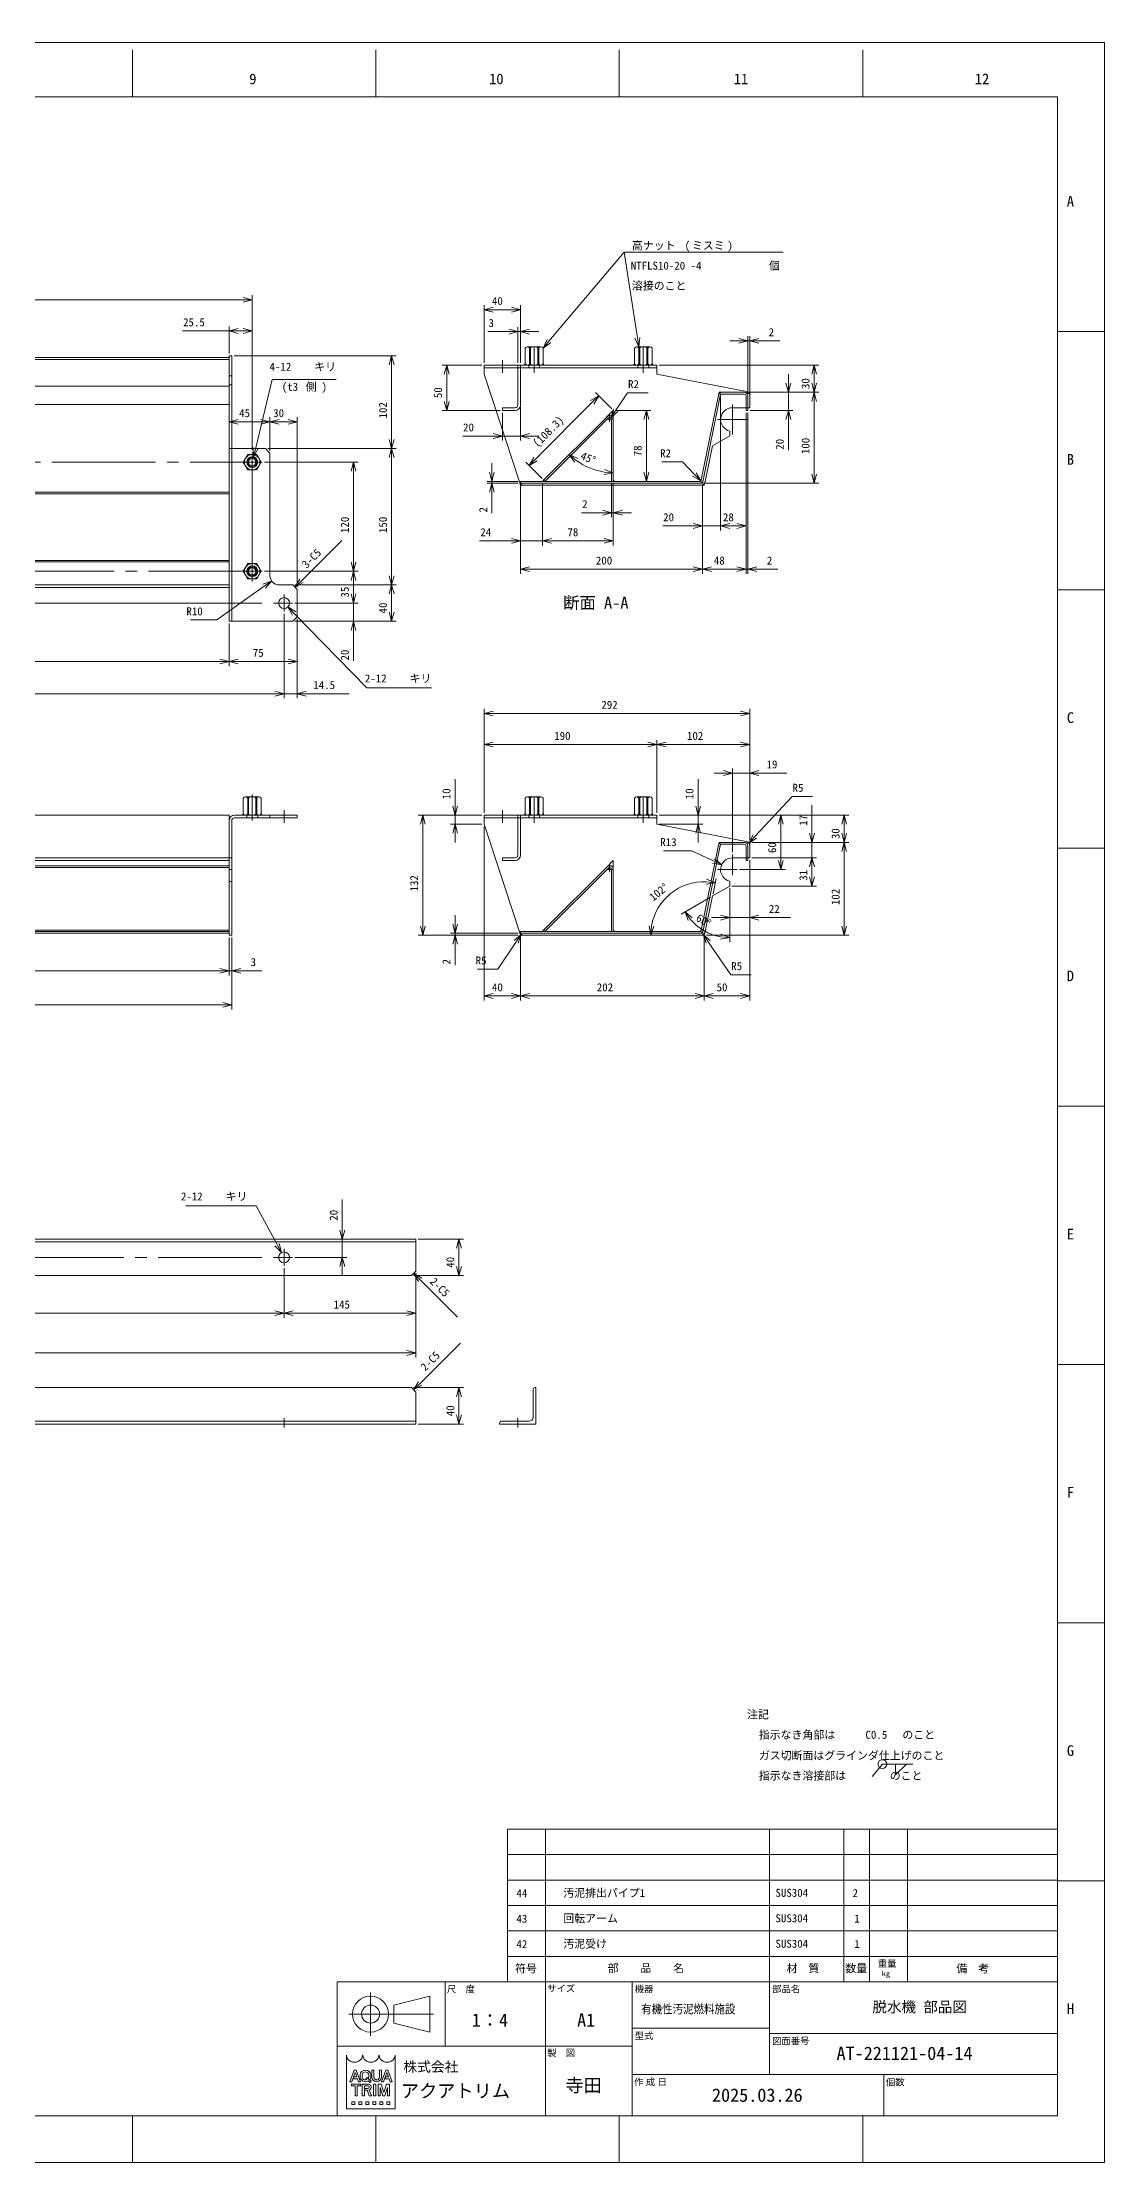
# Model space of a CAD drawing. Units: millimetres at full size. Extents: x -1656 to 1656, y -1666 to 1175.
# Drawn here: x 488 to 1656, y -1156 to 1175 of the extents above; entities that cross this region are included whole.
import ezdxf
from ezdxf.enums import TextEntityAlignment as Align

# ---------------------------------------------------------------- set-up
doc = ezdxf.new("R2010")
doc.units = ezdxf.units.MM
doc.header["$LTSCALE"] = 12.6647
doc.linetypes.add('CHAIN2', pattern=[12, 9, -1, 1, -1])
for name, color, linetype, lineweight in [('0-0_90_FRAME', 2, 'Continuous', 9), ('0-1_91_BLANK', 6, 'Continuous', 9), ('0-2_08_DIM', 3, 'Continuous', 9), ('0-3_0', 134, 'Continuous', 9), ('0-4_10_DRAFT', 1, 'Continuous', 9), ('0-5_04_HIDDEN', 7, 'Continuous', 9), ('0-6_05_CENTER', 2, 'CHAIN2', 9)]:
    doc.layers.add(name, color=color, linetype=linetype, lineweight=lineweight)
doc.layers.add('0-7_07_TEXT', color=3, linetype='Continuous')
doc.styles.add('ＭＳ ゴシック', font='')
doc.styles.add('ＭＳ Ｐゴシック', font='')
doc.styles.get('ＭＳ ゴシック').set_extended_font_data('MS Gothic')
doc.styles.get('ＭＳ Ｐゴシック').set_extended_font_data('MS PGothic')

# ---------------------------------------------------------------- blocks, each defined once
blk = doc.blocks.new('Weld-line')
at = {"layer": '0-2_08_DIM'}
blk.add_line((0, 0), (1, 0), dxfattribs=at)
blk = doc.blocks.new('Weld10-s5')
at = {"layer": '0-2_08_DIM'}
blk.add_circle((0, 0), 2, dxfattribs=at)
blk = doc.blocks.new('Weld10-a1')
at = {"layer": '0-2_08_DIM'}
blk.add_lwpolyline([(5, 0), (0, 5), (0, 0)], close=True, dxfattribs=at)
blk = doc.blocks.new('Jis_w20130906110600')
at = {"layer": '0-2_08_DIM'}
blk.add_line((-4.631, -5.765), (0, 0), dxfattribs=at)
blk.add_blockref('Weld10-s5', (0, 0), dxfattribs=at)
at = {"layer": '0-2_08_DIM', "xscale": 14, "yscale": 14}
blk.add_blockref('Weld-line', (0, 0), dxfattribs=at)
at = {"layer": '0-2_08_DIM', "xscale": -1, "rotation": 180}
blk.add_blockref('Weld10-a1', (6, 0), dxfattribs=at)
blk = doc.blocks.new('NTFLS-20a_1')
at = {"layer": '0-3_0', "color": 2}
for p, q in [((-9.8, 1.31), (-9.8, 18.69)), ((-7.35, 20), (7.35, 20)), ((-7.35, 0), (7.35, 0)), ((-4.9, 1.31), (-4.9, 18.69)), ((4.9, 18.69), (4.9, 1.31)), ((9.8, 18.69), (9.8, 1.31))]:
    blk.add_line(p, q, dxfattribs=at)
for centre, radius, start, end in [((-7.35, 17.06), 2.94, 33.626, 146.374), ((-7.35, 2.94), 2.94, 213.626, 326.374), ((0, 10.2), 9.8, 60, 120), ((0, 9.8), 9.8, 240, 300), ((7.35, 17.06), 2.94, 33.626, 146.374), ((7.35, 2.94), 2.94, 213.626, 326.374)]:
    blk.add_arc(centre, radius, start, end, dxfattribs=at)
at = {"layer": '0-4_10_DRAFT', "linetype": 'CHAIN2'}
blk.add_line((0, 20), (0, 0), dxfattribs=at)
at = {"layer": '0-5_04_HIDDEN', "color": 2}
for p, q in [((-5, 20), (-5, 0)), ((-4, 20), (-4, 0)), ((4, 20), (4, 0)), ((5, 20), (5, 0))]:
    blk.add_line(p, q, dxfattribs=at)
blk = doc.blocks.new('NTFLS-20b_1')
at = {"layer": '0-3_0', "color": 2, "linetype": 'CHAIN2'}
for p, q in [((11.1, 0), (-11.1, 0)), ((0, -11.1), (0, 11.1))]:
    blk.add_line(p, q, dxfattribs=at)
at = {"layer": '0-3_0', "color": 2}
for q in [(-9.8, 0), (4.9, 8.49)]:
    blk.add_line((-4.9, 8.49), q, dxfattribs=at)
for points in [[(-9.8, 0), (-4.9, -8.49), (4.9, -8.49)], [(4.9, -8.49), (9.8, 0), (4.9, 8.49)]]:
    blk.add_lwpolyline(points, dxfattribs=at)
for radius in [8.49, 5, 4]:
    blk.add_circle((0, 0), radius, dxfattribs=at)
blk = doc.blocks.new('_Open30')
at = {"layer": '0-2_08_DIM'}
blk.add_line((0, 0), (-1, 0), dxfattribs=at)
blk.add_lwpolyline([(-1, 0.268), (0, 0), (-1, -0.268)], dxfattribs=at)

msp = doc.modelspace()

# ---------------------------------------------------------------- linework, layer by layer
at = {"layer": '0-0_90_FRAME'}
for p, q in [((587.24, 1115.59), (587.24, 1167.44)), ((854.97, 1115.59), (854.97, 1167.44)), ((1122.71, 1115.59), (1122.71, 1167.44)), ((1390.44, 1115.59), (1390.44, 1167.44)), ((1656.41, 857.45), (1604.56, 857.45)), ((1656.41, 573.46), (1604.56, 573.46)), ((1656.41, 289.47), (1604.56, 289.47)), ((1656.41, -278.51), (1604.56, -278.51)), ((1656.41, -562.5), (1604.56, -562.5)), ((999.67, -789.54), (1604.56, -789.54)), ((999.67, -789.54), (999.67, -957.54)), ((1041.67, -789.54), (1041.67, -957.54)), ((1288.03, -789.54), (1288.03, -957.54)), ((1369.81, -789.54), (1369.81, -957.54)), ((1397.81, -789.54), (1397.81, -957.54)), ((1439.81, -789.54), (1439.81, -957.54)), ((999.67, -817.54), (1604.56, -817.54)), ((999.67, -845.54), (1604.56, -845.54)), ((1656.41, -846.49), (1604.56, -846.49)), ((999.67, -873.54), (1604.56, -873.54)), ((999.67, -901.54), (1604.56, -901.54)), ((999.67, -929.54), (1604.56, -929.54)), ((826.44, -1067.35), (826.44, -1067.29)), ((826.44, -1067.35), (828.74, -1067.35)), ((828.1, -1069.92), (838.6, -1069.92)), ((828.1, -1069.92), (828.1, -1071.71)), ((828.1, -1071.71), (831.94, -1071.71)), ((828.74, -1067.35), (832.33, -1057.27)), ((829.99, -1063.98), (830.68, -1062.03)), ((829.99, -1063.98), (834.72, -1063.98)), ((830.68, -1062.03), (834.02, -1062.03)), ((831.27, -1054.55), (833.39, -1054.55)), ((832.2, -1082.72), (832.2, -1071.96)), ((834.02, -1062.03), (832.33, -1057.27)), ((838.22, -1067.29), (833.39, -1054.55)), ((834.5, -1082.72), (834.5, -1071.96)), ((834.76, -1071.71), (838.6, -1071.71)), ((837.67, -1060.18), (837.67, -1061.72)), ((838.22, -1067.35), (838.22, -1067.29)), ((838.6, -1069.92), (838.6, -1071.71)), ((839.81, -1060.33), (839.81, -1061.56)), ((840.06, -1069.92), (840.06, -1082.72)), ((840.06, -1069.92), (845.95, -1069.92)), ((842.37, -1071.71), (846.26, -1071.71)), ((844.06, -1063.96), (845.2, -1062.75)), ((844.06, -1063.96), (845.11, -1064.98)), ((845.2, -1062.75), (849.94, -1066.66)), ((846.56, -1063.82), (848.21, -1065.18)), ((846.68, -1066.5), (848.46, -1068.24)), ((847.32, -1060.33), (847.32, -1061.56)), ((848.46, -1068.24), (849.94, -1066.66)), ((849.46, -1060.18), (849.46, -1061.72)), ((850.64, -1062.18), (850.64, -1054.55)), ((852.95, -1054.55), (850.64, -1054.55)), ((852.29, -1069.92), (855.1, -1069.92)), ((852.29, -1069.92), (852.29, -1071.71)), ((852.54, -1080.67), (852.54, -1071.96)), ((852.95, -1061.72), (852.95, -1054.55)), ((854.85, -1080.67), (854.85, -1071.96)), ((855.1, -1069.92), (855.1, -1071.71)), ((856.4, -1067.35), (855.64, -1067.35)), ((857.41, -1069.92), (860.76, -1069.92)), ((863.82, -1079.22), (860.76, -1069.92)), ((861.27, -1067.35), (861.27, -1067.29)), ((861.27, -1067.35), (863.57, -1067.35)), ((861.4, -1062.18), (861.4, -1054.55)), ((863.57, -1067.35), (867.16, -1057.27)), ((863.82, -1079.22), (866.87, -1069.92)), ((864.82, -1063.98), (865.52, -1062.03)), ((864.82, -1063.98), (869.55, -1063.98)), ((865.52, -1062.03), (868.86, -1062.03)), ((866.1, -1054.55), (868.22, -1054.55)), ((870.22, -1069.92), (866.87, -1069.92)), ((868.86, -1062.03), (867.16, -1057.27)), ((873.05, -1067.29), (868.22, -1054.55)), ((873.05, -1067.35), (873.05, -1067.29)), ((828.74, -1089.43), (828.74, -1092.5)), ((832.2, -1082.72), (834.5, -1082.72)), ((836.42, -1089.43), (836.42, -1092.5)), ((842.44, -1076.65), (842.44, -1074.86)), ((842.44, -1074.86), (846.26, -1074.86)), ((842.44, -1076.65), (844.96, -1076.65)), ((844.11, -1089.43), (844.11, -1092.5)), ((845.91, -1077.3), (847.86, -1082.72)), ((847.86, -1082.72), (850.34, -1082.72)), ((848.14, -1077.22), (850.34, -1082.62)), ((850.34, -1082.62), (850.34, -1082.72)), ((851.79, -1089.43), (851.79, -1092.5)), ((852.29, -1082.72), (852.29, -1080.93)), ((859.48, -1089.43), (859.48, -1092.5)), ((862.66, -1082.72), (859.71, -1073.76)), ((862.66, -1082.72), (864.97, -1082.72)), ((864.97, -1082.72), (867.92, -1073.76)), ((870.24, -1089.43), (870.24, -1092.5)), ((587.24, -1156.24), (587.24, -1104.63)), ((854.97, -1156.24), (854.97, -1104.63)), ((1122.71, -1156.24), (1122.71, -1104.63)), ((1390.44, -1156.24), (1390.44, -1104.63))]:
    msp.add_line(p, q, dxfattribs=at)
at = {"layer": '0-0_90_FRAME', "color": 6}
msp.add_line((1656.41, 5.48), (1604.56, 5.48), dxfattribs=at)
at = {"layer": '0-0_90_FRAME', "color": 134}
for p, q in [((849.19, -1016.66), (849.19, -969.14)), ((931.36, -1028.26), (931.36, -957.54)), ((999.67, -957.54), (1604.56, -957.54)), ((1041.67, -1104.63), (1041.67, -957.54)), ((1136.99, -1104.63), (1136.99, -957.54)), ((1288.03, -957.54), (1288.03, -1059.37)), ((825.43, -992.9), (918.49, -992.9)), ((1136.99, -1008.46), (1288.03, -1008.46)), ((1288.03, -1014.11), (1604.56, -1014.11)), ((1136.99, -1028.26), (812.56, -1028.26)), ((1136.99, -1059.37), (1604.56, -1059.37)), ((1413.53, -1059.37), (1413.53, -1104.63))]:
    msp.add_line(p, q, dxfattribs=at)
at = {"layer": '0-0_90_FRAME', "color": 6}
msp.add_lwpolyline([(-1501.02, -1104.63), (1604.56, -1104.63), (1604.56, 1115.59), (-1501.02, 1115.59)], close=True, dxfattribs=at)
at = {"layer": '0-0_90_FRAME', "color": 134}
for points in [[(812.56, -1104.63), (1604.56, -1104.63), (1604.56, -957.54), (812.56, -957.54)], [(874.93, -983), (914.53, -973.1), (914.53, -1012.7), (874.93, -1002.8)]]:
    msp.add_lwpolyline(points, close=True, dxfattribs=at)
at = {"layer": '0-0_90_FRAME'}
for points in [[(876.38, -1037.94), (876.38, -1097.12), (822.59, -1097.12), (822.59, -1037.94)], [(826.44, -1067.35), (826.44, -1067.29), (831.27, -1054.55)], [(838.22, -1067.35), (835.92, -1067.35), (834.72, -1063.98)], [(840.06, -1082.72), (842.37, -1082.72), (842.37, -1071.71)], [(857.41, -1069.92), (857.41, -1082.72), (859.72, -1082.72), (859.71, -1073.76)], [(859.09, -1061.72), (859.09, -1054.55), (861.4, -1054.55)], [(861.27, -1067.35), (861.27, -1067.29), (866.1, -1054.55)], [(867.92, -1073.76), (867.92, -1082.72), (870.22, -1082.72), (870.22, -1069.92)], [(873.05, -1067.35), (870.75, -1067.35), (869.55, -1063.98)], [(828.74, -1089.43), (831.81, -1089.43), (831.81, -1092.5), (828.74, -1092.5)], [(836.42, -1089.43), (839.5, -1089.43), (839.5, -1092.5), (836.42, -1092.5)], [(844.11, -1089.43), (847.18, -1089.43), (847.18, -1092.5), (844.11, -1092.5)], [(851.79, -1089.43), (854.87, -1089.43), (854.87, -1092.5), (851.79, -1092.5)], [(852.29, -1082.72), (855.1, -1082.72), (855.1, -1080.93)], [(859.48, -1089.43), (862.55, -1089.43), (862.55, -1092.5), (859.48, -1092.5)], [(870.24, -1089.43), (867.16, -1089.43), (867.16, -1092.5), (870.24, -1092.5)]]:
    msp.add_lwpolyline(points, dxfattribs=at)
at = {"layer": '0-0_90_FRAME', "color": 134}
for radius in [19.8, 9.9]:
    msp.add_circle((849.19, -992.9), radius, dxfattribs=at)
at = {"layer": '0-0_90_FRAME'}
for centre, radius, start, end in [((822.59, -1038.2), 0.256, 0, 90), ((840.52, -1038.2), 0.256, 0, 180), ((840.52, -1038.2), 0.256, 0, 90), ((858.45, -1038.2), 0.256, 0, 180), ((876.38, -1038.2), 0.256, 90, 180), ((831.94, -1071.96), 0.256, 0, 90), ((834.76, -1071.96), 0.256, 90, 180), ((846.2, -1073.28), 1.58, 271.99706, 88.00294), ((856.06, -1061.95), 5.42, 182.45003, 265.55526), ((852.29, -1071.96), 0.256, 0, 90), ((857.52, -1061.78), 4.57, 179.25279, 218.96457), ((856.02, -1060.92), 4.26, 241.15773, 298.84227), ((855.1, -1071.96), 0.256, 90, 180), ((855.98, -1061.95), 5.42, 274.44474, 357.54997), ((854.52, -1061.78), 4.57, 321.03543, 0.74721), ((844.96, -1077.68), 1.02, 21.9283, 90), ((846.59, -1077.85), 1.68, 22.27295, 58.55311), ((852.29, -1080.67), 0.256, 270, 0), ((855.1, -1080.67), 0.256, 180, 270)]:
    msp.add_arc(centre, radius, start, end, dxfattribs=at)
for centre, major_axis, ratio, start_param, end_param in [((831.56, -1038.2), (-8.71, 0), 0.882353, 6.2831853, 9.424778), ((849.49, -1038.2), (-8.71, 0), 0.882353, 6.2831853, 9.424778), ((867.42, -1038.2), (-8.71, 0), 0.882353, 6.2831853, 9.424778), ((843.56, -1060.18), (-5.89, 0), 0.956522, 3.1415927, 6.2831853), ((843.56, -1061.72), (-5.89, 0), 0.956522, 6.2831853, 8.4104559), ((843.56, -1060.33), (3.76, 0), 0.994718, 6.2831853, 9.424778), ((843.56, -1061.57), (3.76, 0), 0.995036, 3.1415927, 5.1354926), ((845.95, -1073.28), (-4.13, 0), 0.81482, 1.9440695, 4.712389), ((843.56, -1061.57), (3.76, 0), 0.995036, 5.6366671, 6.2831853), ((843.56, -1061.72), (-5.89, 0), 0.956522, 2.4802046, 3.1415927)]:
    msp.add_ellipse(centre, major_axis=major_axis, ratio=ratio, start_param=start_param, end_param=end_param, dxfattribs=at)
at = {"layer": '0-1_91_BLANK'}
msp.add_lwpolyline([(-1656.41, -1156.24), (1656.41, -1156.24), (1656.41, 1175.44), (-1656.41, 1175.44)], close=True, dxfattribs=at)
at = {"layer": '0-2_08_DIM', "color": 2}
for p, q in [((1142.63, 850.53), (1128.18, 944.93)), ((1129.62, 944.93), (1303.01, 944.93))]:
    msp.add_line(p, q, dxfattribs=at)
at = {"layer": '0-2_08_DIM'}
for p, q in [((709.08, 892.32), (-1010.93, 892.32)), ((719.08, 727.45), (719.08, 897.32)), ((974.15, 823.14), (974.15, 886.45)), ((1014.15, 823.14), (1014.15, 886.45)), ((693.58, 833.35), (693.58, 863.1)), ((719.08, 727.45), (719.08, 863.1)), ((1004.15, 881.45), (984.15, 881.45)), ((693.58, 858.1), (642.49, 858.1)), ((709.08, 858.1), (703.58, 858.1)), ((1001.15, 857.36), (978.15, 857.36)), ((1011.15, 823.14), (1011.15, 862.36)), ((1014.15, 857.36), (1011.15, 857.36)), ((1014.15, 823.14), (1014.15, 862.36)), ((1024.15, 857.36), (1034.15, 857.36)), ((1254.15, 847.21), (1244.15, 847.21)), ((1264.15, 789.14), (1264.15, 852.21)), ((1264.15, 847.21), (1266.15, 847.21)), ((1266.15, 789.34), (1266.15, 852.21)), ((1276.15, 847.21), (1299.15, 847.21)), ((699.08, 830.85), (877.38, 830.85)), ((872.38, 820.85), (872.38, 738.85)), ((971.65, 820.64), (927.96, 820.64)), ((1166.65, 820.64), (1342.03, 820.64)), ((932.96, 810.64), (932.96, 780.64)), ((1308.67, 800.64), (1308.67, 810.64)), ((1337.03, 800.64), (1337.03, 810.64)), ((991.65, 770.64), (927.96, 770.64)), ((1014.15, 774.14), (1014.15, 737.49)), ((1030.55, 717.2), (1093, 779.65)), ((1114.38, 772.41), (1096.53, 790.25)), ((1118.65, 770.64), (1157.51, 770.64)), ((1234.15, 786.14), (1234.15, 638.68)), ((1234.15, 786.14), (1234.15, 638.68)), ((1262.65, 790.64), (1313.67, 790.64)), ((1262.65, 790.64), (1342.03, 790.64)), ((1262.65, 790.64), (1342.03, 790.64)), ((1266.65, 770.64), (1313.67, 770.64)), ((1308.67, 790.64), (1308.67, 770.64)), ((1337.03, 780.64), (1337.03, 700.64)), ((693.58, 731.35), (693.58, 763.16)), ((703.58, 758.16), (728.58, 758.16)), ((738.58, 726.35), (738.58, 763.16)), ((738.58, 726.35), (738.58, 763.16)), ((748.58, 758.16), (758.58, 758.16)), ((768.58, 576.35), (768.58, 763.16)), ((994.15, 768.14), (994.15, 737.49)), ((1115.15, 760.99), (1109.15, 760.99)), ((1112.15, 757.99), (1112.15, 765.88)), ((1152.51, 760.64), (1152.51, 702.64)), ((1262.15, 768.14), (1262.15, 591.08)), ((1262.15, 768.14), (1262.15, 638.68)), ((1262.15, 768.14), (1262.15, 591.08)), ((1264.15, 768.14), (1264.15, 591.08)), ((1308.67, 760.64), (1308.67, 727.14)), ((736.08, 728.85), (877.38, 728.85)), ((736.08, 728.85), (877.38, 728.85)), ((984.15, 742.49), (950.65, 742.49)), ((1014.15, 742.49), (994.15, 742.49)), ((1024.15, 742.49), (1034.15, 742.49)), ((732.68, 713.85), (835.46, 713.85)), ((830.46, 603.85), (830.46, 703.85)), ((872.38, 588.85), (872.38, 718.85)), ((982.6, 702.64), (982.6, 712.64)), ((1037.79, 695.82), (1019.95, 713.67)), ((1011.65, 692.64), (977.6, 692.64)), ((1011.65, 690.64), (977.6, 690.64)), ((982.6, 692.64), (982.6, 690.64)), ((982.6, 680.64), (982.6, 657.64)), ((1014.15, 688.14), (1014.15, 622.23)), ((1014.15, 688.14), (1014.15, 591.08)), ((1039.56, 694.06), (1038.15, 692.64)), ((1038.15, 690.14), (1038.15, 622.23)), ((1038.15, 690.14), (1038.15, 622.23)), ((1114.15, 690.14), (1114.15, 653.19)), ((1116.15, 690.14), (1116.15, 653.19)), ((1116.15, 690.14), (1116.15, 622.23)), ((1155.01, 692.64), (1147.51, 692.64)), ((1214.15, 688.14), (1214.15, 591.08)), ((1214.15, 688.14), (1214.15, 591.08)), ((1214.15, 688.14), (1214.15, 638.68)), ((1216.65, 690.64), (1342.03, 690.64)), ((1104.15, 658.19), (1081.15, 658.19)), ((1116.15, 658.19), (1114.15, 658.19)), ((1126.15, 658.19), (1136.15, 658.19)), ((1204.15, 643.68), (1170.65, 643.68)), ((1234.15, 643.68), (1214.15, 643.68)), ((1244.15, 643.68), (1252.15, 643.68)), ((1244.15, 643.68), (1254.15, 643.68)), ((773.15, 583.42), (817.44, 627.71)), ((1004.15, 627.23), (969.15, 627.23)), ((1038.15, 627.23), (1014.15, 627.23)), ((1048.15, 627.23), (1058.15, 627.23)), ((1106.15, 627.23), (1048.15, 627.23)), ((732.68, 593.85), (835.46, 593.85)), ((732.68, 593.85), (835.46, 593.85)), ((830.46, 583.85), (830.46, 568.85)), ((1024.15, 596.08), (1204.15, 596.08)), ((1224.15, 596.08), (1252.15, 596.08)), ((1252.15, 596.08), (1242.15, 596.08)), ((1262.15, 596.08), (1264.15, 596.08)), ((1274.15, 596.08), (1297.15, 596.08)), ((766.08, 578.85), (877.38, 578.85)), ((766.08, 578.85), (877.38, 578.85)), ((830.46, 568.85), (830.46, 578.85)), ((872.38, 548.85), (872.38, 568.85)), ((693.58, 536.35), (693.58, 489.58)), ((693.58, 536.35), (693.58, 489.58)), ((754.08, 547.01), (754.08, 454.16)), ((754.08, 547.01), (754.08, 454.16)), ((765.92, 558.85), (835.46, 558.85)), ((765.92, 558.85), (835.46, 558.85)), ((766.08, 538.85), (877.38, 538.85)), ((766.08, 538.85), (835.46, 538.85)), ((768.58, 541.35), (768.58, 489.58)), ((768.58, 541.35), (768.58, 454.16)), ((830.46, 558.85), (830.46, 538.85)), ((830.46, 528.85), (830.46, 495.35)), ((683.58, 494.58), (-985.43, 494.58)), ((703.58, 494.58), (758.58, 494.58)), ((-1045.93, 459.16), (744.08, 459.16)), ((744.08, 459.16), (734.08, 459.16)), ((754.08, 459.16), (768.58, 459.16)), ((778.58, 459.16), (825.58, 459.16)), ((974.15, 328.17), (974.15, 442.4)), ((984.15, 437.4), (1256.15, 437.4)), ((1266.15, 298.17), (1266.15, 442.4)), ((974.15, 328.17), (974.15, 408.25)), ((1154.15, 403.25), (984.15, 403.25)), ((1164.15, 328.17), (1164.15, 408.25)), ((1164.15, 328.17), (1164.15, 408.25)), ((1174.15, 403.25), (1256.15, 403.25)), ((1266.15, 298.17), (1266.15, 408.25)), ((1247.15, 284.73), (1247.15, 376.93)), ((1266.15, 298.17), (1266.15, 376.93)), ((942.25, 335.67), (942.25, 365.17)), ((1209.47, 335.67), (1209.47, 365.17)), ((1237.15, 371.93), (1227.15, 371.93)), ((1247.15, 371.93), (1266.15, 371.93)), ((1276.15, 371.93), (1307.15, 371.93)), ((1334.64, 305.67), (1334.64, 336.67)), ((971.65, 325.67), (901.68, 325.67)), ((906.68, 203.66), (906.68, 315.67)), ((971.65, 325.67), (937.25, 325.67)), ((971.65, 315.67), (937.25, 315.67)), ((942.25, 315.67), (942.25, 325.67)), ((942.25, 305.67), (942.25, 295.67)), ((974.15, 313.17), (974.15, 121.76)), ((1166.65, 325.67), (1305.39, 325.67)), ((1166.65, 325.67), (1375.08, 325.67)), ((1166.65, 325.67), (1214.47, 325.67)), ((1166.65, 315.67), (1214.47, 315.67)), ((1209.47, 315.67), (1209.47, 325.67)), ((1209.47, 305.67), (1209.47, 295.67)), ((1300.39, 275.67), (1300.39, 315.67)), ((1370.08, 315.67), (1370.08, 305.67)), ((1268.65, 295.67), (1375.08, 295.67)), ((1268.65, 295.67), (1339.64, 295.67)), ((1268.65, 295.67), (1375.08, 295.67)), ((1334.64, 278.67), (1334.64, 295.67)), ((1370.08, 285.67), (1370.08, 203.66)), ((1254.87, 265.67), (1305.39, 265.67)), ((1266.15, 276.17), (1266.15, 121.76)), ((1266.15, 276.17), (1266.15, 207.91)), ((1268.65, 278.67), (1339.64, 278.67)), ((1268.65, 278.67), (1339.64, 278.67)), ((1334.64, 268.67), (1334.64, 257.67)), ((1334.64, 268.67), (1334.64, 258.67)), ((1223.15, 235.54), (1190.74, 216.83)), ((1225.83, 239.24), (1229.41, 256.07)), ((1244.15, 245.17), (1244.15, 186)), ((1244.15, 245.17), (1244.15, 207.91)), ((1246.65, 247.67), (1339.64, 247.67)), ((942.25, 205.66), (942.25, 215.66)), ((1234.15, 212.91), (1224.15, 212.91)), ((1244.15, 212.91), (1266.15, 212.91)), ((1276.15, 212.91), (1311.15, 212.91)), ((693.58, 191.16), (693.58, 149.45)), ((693.58, 191.16), (693.58, 149.45)), ((696.58, 191.16), (696.58, 149.45)), ((696.58, 191.16), (696.58, 112.05)), ((1011.65, 193.66), (901.68, 193.66)), ((1011.65, 195.66), (937.25, 195.66)), ((1011.65, 193.66), (937.25, 193.66)), ((942.25, 195.66), (942.25, 193.66)), ((1014.15, 191.16), (1014.15, 121.76)), ((1014.15, 191.16), (1014.15, 121.76)), ((1039.56, 199.08), (1038.15, 197.66)), ((1216.15, 191.16), (1216.15, 121.76)), ((1216.15, 191.16), (1216.15, 121.76)), ((1218.65, 193.66), (1375.08, 193.66)), ((942.25, 183.66), (942.25, 160.66)), ((-985.43, 154.45), (683.58, 154.45)), ((683.58, 154.45), (673.58, 154.45)), ((693.58, 154.45), (696.58, 154.45)), ((706.58, 154.45), (729.58, 154.45)), ((-988.43, 117.05), (686.58, 117.05)), ((984.15, 126.76), (1004.15, 126.76)), ((1206.15, 126.76), (1024.15, 126.76)), ((1226.15, 126.76), (1256.15, 126.76)), ((818.09, -130.73), (818.09, -97.23)), ((765.92, -140.73), (823.09, -140.73)), ((765.92, -160.73), (823.09, -160.73)), ((818.09, -160.73), (818.09, -140.73)), ((901.58, -140.73), (951.41, -140.73)), ((946.41, -170.73), (946.41, -150.73)), ((754.08, -172.58), (754.08, -227.14)), ((754.08, -172.58), (754.08, -227.14)), ((818.09, -170.73), (818.09, -180.73)), ((896.58, -180.73), (951.41, -180.73)), ((899.08, -178.23), (899.08, -270.79)), ((899.08, -178.23), (899.08, -227.14)), ((903.65, -185.31), (945, -226.66)), ((-1045.93, -222.14), (744.08, -222.14)), ((764.08, -222.14), (889.08, -222.14)), ((903.65, -299.44), (948, -255.1)), ((-1190.93, -265.79), (889.08, -265.79)), ((896.58, -304.01), (951.41, -304.01)), ((946.41, -334.01), (946.41, -314.01)), ((901.58, -344.01), (951.41, -344.01))]:
    msp.add_line(p, q, dxfattribs=at)
at = {"layer": '0-2_08_DIM', "color": 2}
msp.add_lwpolyline([(1045.4, 846.97), (1128.18, 944.93), (1129.62, 944.93)], dxfattribs=at)
at = {"layer": '0-2_08_DIM'}
for points in [[(811.29, 804.59), (741.19, 804.59), (722.87, 729.4)], [(1116.15, 760.1), (1116.15, 770.64), (1108.69, 763.19)], [(1154.39, 790.15), (1131.89, 790.15), (1118.87, 770.92)], [(1235.78, 790.64), (1232.51, 790.64), (1231.86, 787.44)], [(1235.78, 788.64), (1234.15, 788.64), (1233.82, 787.04)], [(1262.49, 791.66), (1266.15, 790.64), (1266.15, 786.84)], [(1169.6, 714.09), (1192.1, 714.09), (1205.32, 700.4)], [(1013.02, 692.08), (1014.15, 688.64), (1017.77, 688.64)], [(1210.88, 692.64), (1212.51, 692.64), (1212.84, 694.24)], [(1210.88, 690.64), (1214.15, 690.64), (1214.8, 693.84)], [(1216.99, 692.6), (1216.15, 688.64), (1212.1, 688.64)], [(651.17, 540.25), (680.17, 540.25), (732.27, 577.27)], [(916.08, 465.74), (844.98, 465.74), (765.26, 547.4)], [(1335.28, 346.13), (1312.78, 346.13), (1271.82, 302.05)], [(1171.52, 286.37), (1202.02, 286.37), (1226.24, 275.25)], [(1235.78, 295.67), (1232.51, 295.67), (1231.86, 292.46)], [(1235.78, 293.67), (1234.15, 293.67), (1233.82, 292.07)], [(1262.11, 296.46), (1266.15, 295.67), (1266.15, 291.55)], [(1116.15, 265.12), (1116.15, 275.67), (1108.69, 268.21)], [(1013.02, 197.11), (1014.15, 193.66), (1017.77, 193.66)], [(1210.88, 197.66), (1212.51, 197.66), (1212.84, 199.26)], [(1210.88, 195.66), (1214.15, 195.66), (1214.8, 198.87)], [(1216.99, 197.63), (1216.15, 193.66), (1212.1, 193.66)], [(966.78, 156.24), (989.28, 156.24), (1009.41, 186.21)], [(1267.77, 150.04), (1245.27, 150.04), (1220.55, 186.27)], [(646.22, -103.9), (723.32, -103.9), (746.46, -146.66)]]:
    msp.add_lwpolyline(points, dxfattribs=at)
for centre, radius, start, end in [((1116.15, 770.64), 68.39, 233.38508, 261.61492), ((1216.15, 193.66), 58.8, 87.75574, 170.24426), ((1244.15, 247.67), 56.67, 220.124, 259.876)]:
    msp.add_arc(centre, radius, start, end, dxfattribs=at)
at = {"layer": '0-3_0'}
for p, q in [((-995.43, 828.85), (693.58, 828.85)), ((693.58, 830.85), (693.58, 578.85)), ((693.58, 830.85), (696.58, 830.85)), ((696.58, 728.85), (696.58, 830.85)), ((1231.86, 787.44), (1212.84, 694.24)), ((1214.8, 693.84), (1233.82, 787.04)), ((1260.15, 790.64), (1235.78, 790.64)), ((1235.78, 788.64), (1260.15, 788.64)), ((1266.15, 773.64), (1247.15, 773.64)), ((1264.15, 770.64), (1262.15, 770.64)), ((1266.15, 786.84), (1266.15, 778.64)), ((1039.56, 694.06), (1109.32, 763.81)), ((1244.15, 747.99), (1244.15, 742.64)), ((738.58, 588.85), (738.58, 723.85)), ((-995.43, 680.85), (693.58, 680.85)), ((1014.15, 690.64), (1210.88, 690.64)), ((1212.1, 688.64), (1017.77, 688.64)), ((-995.43, 604.26), (693.58, 604.26)), ((-995.43, 578.85), (693.58, 578.85)), ((-995.43, 575.85), (693.58, 575.85)), ((-995.43, 558.85), (693.58, 558.85)), ((693.58, 319.67), (693.58, 193.66)), ((699.58, 322.67), (768.58, 322.67)), ((1164.15, 322.67), (974.15, 322.67)), ((1266.15, 291.55), (1266.15, 283.67)), ((1266.15, 283.67), (1266.15, 278.67)), ((-995.43, 278.67), (693.58, 278.67)), ((-995.43, 270), (693.58, 270)), ((1266.15, 278.67), (1247.15, 278.67)), ((1262.15, 275.67), (1264.15, 275.67)), ((-995.43, 199.07), (693.58, 199.07)), ((-995.43, 197.66), (693.58, 197.66)), ((-995.43, 195.66), (693.58, 195.66)), ((1212.1, 193.66), (1017.77, 193.66)), ((-1200.93, -143.73), (899.08, -143.73)), ((1027.99, -306.01), (1027.99, -336.51)), ((1029.99, -304.01), (1030.99, -304.01)), ((1030.99, -344.01), (1030.99, -304.01)), ((-1200.93, -341.01), (899.08, -341.01)), ((990.99, -343.01), (990.99, -344.01)), ((1030.99, -344.01), (990.99, -344.01)), ((1023.49, -341.01), (992.99, -341.01))]:
    msp.add_line(p, q, dxfattribs=at)
at = {"layer": '0-3_0', "color": 3}
for p, q in [((1019.35, 821.96), (1018.28, 820.64)), ((1038.95, 821.96), (1040.01, 820.64)), ((1139.35, 821.96), (1138.28, 820.64)), ((1158.95, 821.96), (1160.01, 820.64)), ((-995.43, 797.22), (693.58, 797.22)), ((-995.43, 777.22), (693.58, 777.22)), ((709.28, 326.98), (708.21, 325.67)), ((728.88, 326.98), (729.95, 325.67)), ((1019.35, 326.98), (1018.28, 325.67)), ((1038.95, 326.98), (1040.01, 325.67)), ((1139.35, 326.98), (1138.28, 325.67)), ((1158.95, 326.98), (1160.01, 325.67))]:
    msp.add_line(p, q, dxfattribs=at)
at = {"layer": '0-3_0'}
for points in [[(974.15, 820.64), (1164.15, 820.64), (1164.15, 817.64)], [(1013.02, 692.08), (974.15, 810.64), (974.15, 820.64), (1164.15, 820.64), (1164.15, 810.64), (1262.49, 791.66)], [(1014.15, 776.64), (1014.15, 820.64), (1011.15, 820.64), (1011.15, 776.64)], [(1008.15, 773.64), (994.15, 773.64), (994.15, 770.64), (1008.15, 770.64)], [(1262.15, 786.64), (1262.15, 770.64), (1264.15, 770.64), (1264.15, 786.64)], [(1266.15, 778.64), (1266.15, 773.64), (1264.15, 773.64)], [(1110.73, 762.4), (1040.97, 692.64), (1039.56, 694.06)], [(1116.15, 760.99), (1116.15, 692.64), (1114.15, 692.64), (1114.15, 760.99)], [(738.58, 723.85), (733.58, 728.85), (693.58, 728.85)], [(1244.15, 742.64), (1225.31, 731.77), (1216.99, 692.6)], [(1210.88, 692.64), (1014.15, 692.64), (1014.15, 690.64)], [(693.58, 578.85), (693.58, 538.85), (763.58, 538.85), (768.58, 543.85), (768.58, 573.85), (763.58, 578.85), (748.58, 578.85)], [(693.58, 193.66), (696.58, 193.66), (696.58, 319.67)], [(768.58, 322.67), (768.58, 325.67), (699.58, 325.67)], [(974.15, 325.67), (1164.15, 325.67), (1164.15, 322.67)], [(1013.02, 197.11), (974.15, 315.67), (974.15, 325.67), (1164.15, 325.67), (1164.15, 315.67), (1262.11, 296.46)], [(1264.15, 278.67), (1264.15, 275.67), (1262.15, 275.67), (1262.15, 278.67)], [(1244.15, 253.02), (1244.15, 247.67), (1225.31, 236.79), (1216.99, 197.63)]]:
    msp.add_lwpolyline(points, dxfattribs=at)
at = {"layer": '0-3_0', "color": 3}
for points in [[(1116.15, 692.64), (1117.65, 692.64), (1116.15, 694.14)], [(1116.15, 197.66), (1117.65, 197.66), (1116.15, 199.16)]]:
    msp.add_lwpolyline(points, close=True, dxfattribs=at)
at = {"layer": '0-3_0'}
for points in [[(693.58, 325.67), (-995.43, 325.67), (-995.43, 275.67), (693.58, 275.67)], [(-1200.93, -140.73), (899.08, -140.73), (899.08, -175.73), (894.08, -180.73), (-1195.93, -180.73), (-1200.93, -175.73)], [(-1200.93, -344.01), (899.08, -344.01), (899.08, -309.01), (894.08, -304.01), (-1195.93, -304.01), (-1200.93, -309.01)]]:
    msp.add_lwpolyline(points, close=True, dxfattribs=at)
for centre in [(754.08, 558.85), (754.08, -160.73)]:
    msp.add_circle(centre, 6, dxfattribs=at)
for centre, radius, start, end in [((1008.15, 776.64), 3, 270, 0), ((1008.15, 776.64), 6, 270, 0), ((1235.78, 786.64), 4, 90, 168.46538), ((1235.78, 786.64), 2, 90, 168.46538), ((1247.15, 760.64), 13, 90, 256.65764), ((1260.15, 786.64), 4, 0, 90), ((1260.15, 786.64), 2, 0, 90), ((1261.15, 786.84), 5, 0, 74.47589), ((1112.15, 760.99), 4, 0, 135), ((1112.15, 760.99), 2, 0, 135), ((1017.77, 693.64), 5, 198.15271, 270), ((1210.88, 694.64), 2, 270, 348.46538), ((1210.88, 694.64), 4, 270, 348.46538), ((1212.1, 693.64), 5, 270, 348), ((748.58, 588.85), 10, 180, 270), ((699.58, 319.67), 6, 90, 180), ((699.58, 319.67), 3, 90, 180), ((1261.15, 291.55), 5, 0, 78.90628), ((1247.15, 265.67), 13, 90, 256.65764), ((1017.77, 198.66), 5, 198.15271, 270), ((1212.1, 198.66), 5, 270, 348), ((1029.99, -306.01), 2, 90, 180), ((992.99, -343.01), 2, 90, 180), ((1023.49, -336.51), 4.5, 270, 0)]:
    msp.add_arc(centre, radius, start, end, dxfattribs=at)
at = {"layer": '0-4_10_DRAFT'}
for p, q in [((693.58, 808.85), (696.58, 808.85)), ((1245.31, 760.64), (1248.99, 760.64)), ((1247.15, 758.8), (1247.15, 762.48)), ((693.58, 265.67), (696.58, 265.67)), ((1115.15, 266.01), (1109.15, 266.01)), ((1112.15, 263.01), (1112.15, 270.9))]:
    msp.add_line(p, q, dxfattribs=at)
at = {"layer": '0-5_04_HIDDEN'}
for p, q in [((-995.43, 826.85), (693.58, 826.85)), ((1164.15, 817.64), (974.15, 817.64)), ((1023.15, 820.64), (1023.15, 817.64)), ((1035.15, 820.64), (1035.15, 817.64)), ((1143.15, 820.64), (1143.15, 817.64)), ((1155.15, 820.64), (1155.15, 817.64)), ((693.58, 798.85), (696.58, 798.85)), ((1262.15, 773.64), (1264.15, 773.64)), ((696.58, 538.85), (696.58, 728.85)), ((-995.43, 678.85), (693.58, 678.85)), ((-995.43, 605.68), (693.58, 605.68)), ((713.08, 325.67), (713.08, 322.67)), ((725.08, 325.67), (725.08, 322.67)), ((738.58, 322.67), (738.58, 325.67)), ((1023.15, 325.67), (1023.15, 322.67)), ((1035.15, 325.67), (1035.15, 322.67)), ((1143.15, 325.67), (1143.15, 322.67)), ((1155.15, 325.67), (1155.15, 322.67)), ((1231.86, 292.46), (1212.84, 199.26)), ((1214.8, 198.87), (1233.82, 292.07)), ((1260.15, 295.67), (1235.78, 295.67)), ((1235.78, 293.67), (1260.15, 293.67)), ((1262.15, 291.67), (1262.15, 278.67)), ((1264.15, 278.67), (1264.15, 291.67)), ((-995.43, 268), (693.58, 268)), ((693.58, 278.67), (696.58, 278.67)), ((1039.56, 199.08), (1109.32, 268.84)), ((1114.15, 197.66), (1114.15, 266.01)), ((1116.15, 266.01), (1116.15, 197.66)), ((693.58, 252.67), (696.58, 252.67)), ((1014.15, 195.66), (1210.88, 195.66))]:
    msp.add_line(p, q, dxfattribs=at)
for points in [[(1014.15, 281.67), (1014.15, 325.67), (1011.15, 325.67), (1011.15, 281.67)], [(1008.15, 278.67), (994.15, 278.67), (994.15, 275.67), (1008.15, 275.67)], [(1110.73, 267.42), (1040.97, 197.66), (1039.56, 199.08)], [(1210.88, 197.66), (1014.15, 197.66), (1014.15, 195.66)]]:
    msp.add_lwpolyline(points, dxfattribs=at)
for centre in [(719.08, 713.85), (719.08, 593.85)]:
    msp.add_circle(centre, 6, dxfattribs=at)
for centre, radius, start, end in [((1008.15, 281.67), 3, 270, 0), ((1008.15, 281.67), 6, 270, 0), ((1235.78, 291.67), 4, 90, 168.46538), ((1235.78, 291.67), 2, 90, 168.46538), ((1260.15, 291.67), 4, 0, 90), ((1260.15, 291.67), 2, 0, 90), ((1112.15, 266.01), 4, 0, 135), ((1112.15, 266.01), 2, 0, 135), ((1210.88, 199.66), 2, 270, 348.46538), ((1210.88, 199.66), 4, 270, 348.46538)]:
    msp.add_arc(centre, radius, start, end, dxfattribs=at)
at = {"layer": '0-6_05_CENTER'}
for p, q in [((994.15, 826.13), (994.15, 812.03)), ((1029.15, 826.13), (1029.15, 812.03)), ((1149.15, 826.13), (1149.15, 812.03)), ((1247.15, 744.07), (1247.15, 777.21)), ((1263.72, 760.64), (1230.58, 760.64)), ((719.08, 723.9), (719.08, 703.8)), ((729.13, 713.85), (709.03, 713.85)), ((729.13, 593.85), (709.03, 593.85)), ((719.08, 603.9), (719.08, 583.8)), ((754.08, 568.19), (754.08, 549.51)), ((-1055.93, 558.85), (754.08, 558.85)), ((763.42, 558.85), (744.74, 558.85)), ((719.08, 348.17), (719.08, 319.71)), ((754.08, 331.16), (754.08, 317.05)), ((994.15, 331.16), (994.15, 317.05)), ((1029.15, 331.16), (1029.15, 317.05)), ((1149.15, 331.16), (1149.15, 317.05)), ((1247.15, 259.56), (1247.15, 282.23)), ((1252.37, 265.67), (1230.58, 265.67)), ((-1055.93, -160.73), (754.08, -160.73)), ((763.42, -160.73), (744.74, -160.73)), ((754.08, -170.08), (754.08, -151.39)), ((754.08, -337.65), (754.08, -347.65)), ((1010.99, -347.73), (1010.99, -337.18))]:
    msp.add_line(p, q, dxfattribs=at)
msp.add_lwpolyline([(719.08, 593.85), (-1020.93, 593.85), (-1020.93, 713.85), (719.08, 713.85)], close=True, dxfattribs=at)

# ---------------------------------------------------------------- block references
at = {"layer": '0-2_08_DIM'}
for name, p, xscale, yscale in [('_Open30', (719.08, 892.32), 10, 10), ('_Open30', (1014.15, 881.45), 10, 10), ('_Open30', (719.08, 858.1), 10, 10), ('_Open30', (1011.15, 857.36), 10, 10), ('_Open30', (1264.15, 847.21), 10, 10), ('_Open30', (738.58, 758.16), 10, 10), ('_Open30', (768.58, 758.16), 10, 10), ('_Open30', (994.15, 742.49), 10, 10), ('_Open30', (1114.15, 658.19), 10, 10), ('_Open30', (1014.15, 627.23), 10, 10), ('_Open30', (1116.15, 627.23), 10, 10), ('_Open30', (1214.15, 643.68), 10, 10), ('_Open30', (1262.15, 643.68), 10, 10), ('_Open30', (1214.15, 596.08), 10, 10), ('_Open30', (1262.15, 596.08), 10, 10), ('_Open30', (1262.15, 596.08), 10, 10), ('_Open30', (693.58, 494.58), 10, 10), ('_Open30', (768.58, 494.58), 10, 10), ('_Open30', (754.08, 459.16), 10, 10), ('_Open30', (754.08, 459.16), 10, 10), ('_Open30', (1266.15, 437.4), 10, 10), ('_Open30', (1164.15, 403.25), 10, 10), ('_Open30', (1266.15, 403.25), 10, 10), ('_Open30', (1247.15, 371.93), 10, 10), ('_Open30', (1244.15, 212.91), 10, 10), ('_Open30', (693.58, 154.45), 10, 10), ('_Open30', (693.58, 154.45), 10, 10), ('_Open30', (696.58, 117.05), 10, 10), ('_Open30', (1014.15, 126.76), 10, 10), ('_Open30', (1216.15, 126.76), 10, 10), ('_Open30', (1266.15, 126.76), 10, 10), ('_Open30', (754.08, -222.14), 10, 10), ('_Open30', (899.08, -222.14), 10, 10), ('_Open30', (899.08, -265.79), 10, 10), ('Jis_w20130906110600', (1412.03, -717.97), 2.4, 2.4)]:
    msp.add_blockref(name, p, dxfattribs=dict(at, xscale=xscale, yscale=yscale))
at = {"layer": '0-2_08_DIM', "xscale": 10, "yscale": 10}
for p, rotation in [((974.15, 881.45), 180), ((693.58, 858.1), 180), ((1014.15, 857.36), 180), ((1038.95, 839.33), 229.80011), ((1144.15, 840.64), 278.70214), ((1266.15, 847.21), 180), ((872.38, 830.85), 90), ((932.96, 820.64), 90), ((1337.03, 820.64), 90), ((1308.67, 790.64), 270), ((1337.03, 790.64), 270), ((932.96, 770.64), 270), ((1100.07, 786.72), 45), ((1113.27, 762.64), 235.90192), ((1152.51, 770.64), 90), ((1308.67, 770.64), 90), ((1337.03, 790.64), 90), ((693.58, 758.16), 180), ((738.58, 758.16), 180), ((720.5, 719.68), 256.30708), ((872.38, 728.85), 270), ((872.38, 728.85), 90), ((1014.15, 742.49), 180), ((1067.79, 722.28), 139.19254), ((830.46, 713.85), 90), ((982.6, 692.64), 270), ((1023.48, 710.13), 225), ((1116.15, 702.25), 355.80746), ((1152.51, 692.64), 270), ((1212.27, 693.2), 313.9935), ((1337.03, 690.64), 270), ((982.6, 690.64), 90), ((1116.15, 658.19), 180), ((1038.15, 627.23), 180), ((1038.15, 627.23), 180), ((1234.15, 643.68), 180), ((1234.15, 643.68), 180), ((740.43, 583.06), 35.38986), ((766.08, 576.35), 225), ((830.46, 593.85), 270), ((830.46, 593.85), 90), ((872.38, 578.85), 270), ((1014.15, 596.08), 180), ((1214.15, 596.08), 180), ((1264.15, 596.08), 180), ((830.46, 558.85), 270), ((830.46, 558.85), 270), ((872.38, 578.85), 90), ((758.27, 554.56), 134.31399), ((830.46, 538.85), 90), ((872.38, 538.85), 270), ((693.58, 494.58), 180), ((768.58, 459.16), 180), ((974.15, 437.4), 180), ((974.15, 403.25), 180), ((1164.15, 403.25), 180), ((1266.15, 371.93), 180), ((942.25, 325.67), 270), ((1209.47, 325.67), 270), ((906.68, 325.67), 90), ((942.25, 315.67), 90), ((1209.47, 315.67), 90), ((1265.01, 294.73), 227.09495), ((1300.39, 325.67), 90), ((1334.64, 295.67), 270), ((1370.08, 325.67), 90), ((1370.08, 295.67), 270), ((1370.08, 295.67), 90), ((1235.33, 271.09), 335.3582), ((1300.39, 265.67), 270), ((1334.64, 278.67), 90), ((1334.64, 278.67), 90), ((1334.64, 247.67), 270), ((1228.37, 251.18), 352.87787), ((1195.07, 219.33), 125.062), ((1266.15, 212.91), 180), ((906.68, 193.66), 270), ((942.25, 195.66), 270), ((942.25, 193.66), 90), ((1014.98, 194.51), 56.11624), ((1157.35, 193.66), 265.12213), ((1214.92, 194.53), 124.30746), ((1244.15, 191), 354.938), ((1370.08, 193.66), 270), ((696.58, 154.45), 180), ((974.15, 126.76), 180), ((1014.15, 126.76), 180), ((1216.15, 126.76), 180), ((818.09, -140.73), 270), ((751.22, -155.46), 298.42337), ((818.09, -160.73), 90), ((946.41, -140.73), 90), ((896.58, -178.23), 135), ((946.41, -180.73), 270), ((754.08, -222.14), 180), ((896.58, -306.51), 225), ((946.41, -304.01), 90), ((946.41, -344.01), 270)]:
    msp.add_blockref('_Open30', p, dxfattribs=dict(at, rotation=rotation))
at = {"layer": '0-3_0', "xscale": -1}
for p in [(1029.15, 820.64), (1149.15, 820.64), (1029.15, 325.67), (1149.15, 325.67)]:
    msp.add_blockref('NTFLS-20a_1', p, dxfattribs=at)
at = {"layer": '0-3_0', "xscale": -1, "rotation": 180}
for p in [(719.08, 713.85), (719.08, 593.85)]:
    msp.add_blockref('NTFLS-20b_1', p, dxfattribs=at)
at = {"layer": '0-3_0'}
msp.add_blockref('NTFLS-20a_1', (719.08, 325.67), dxfattribs=at)

# ---------------------------------------------------------------- texts
at = {"layer": '0-0_90_FRAME', "color": 134}
for s, height, style, p in [('9', 11.73, 'ＭＳ ゴシック', (715.77, 1125.92)), ('10', 11.73, 'ＭＳ ゴシック', (979.51, 1125.92)), ('11', 11.73, 'ＭＳ ゴシック', (1248.57, 1125.92)), ('12', 11.73, 'ＭＳ ゴシック', (1513.64, 1125.92)), ('A', 11.73, 'ＭＳ ゴシック', (1614.87, 991.45)), ('B', 11.73, 'ＭＳ ゴシック', (1614.87, 707.46)), ('C', 11.73, 'ＭＳ ゴシック', (1614.87, 423.47)), ('D', 11.73, 'ＭＳ ゴシック', (1614.87, 139.48)), ('E', 11.73, 'ＭＳ ゴシック', (1614.87, -144.51)), ('F', 11.73, 'ＭＳ ゴシック', (1614.87, -428.5)), ('G', 11.73, 'ＭＳ ゴシック', (1614.87, -712.49)), ('尺\u3000度', 7.331, 'ＭＳ Ｐゴシック', (933.15, -971.4)), ('サイズ', 7.331, 'ＭＳ Ｐゴシック', (1043.47, -970.65)), ('機器', 7.331, 'ＭＳ Ｐゴシック', (1139.7, -971.23)), ('部品名', 7.331, 'ＭＳ Ｐゴシック', (1290.75, -971.23)), ('脱水機 部品図', 11.73, 'ＭＳ ゴシック', (1401.06, -994.38)), ('1：4', 14.66, 'ＭＳ ゴシック', (960.52, -1011.28)), ('A1', 14.66, 'ＭＳ ゴシック', (1076.33, -1011.28)), ('H', 11.73, 'ＭＳ ゴシック', (1614.87, -996.48)), ('型式', 7.331, 'ＭＳ Ｐゴシック', (1139.7, -1022.65)), ('図面番号', 7.331, 'ＭＳ Ｐゴシック', (1290.75, -1028.3)), ('製\u3000図', 7.331, 'ＭＳ Ｐゴシック', (1043.47, -1041.37)), ('AT-221121-04-14', 14.66, 'ＭＳ ゴシック', (1361.61, -1047.73)), ('寺田', 14.66, 'ＭＳ ゴシック', (1063.34, -1083.01)), ('作 成 日', 7.331, 'ＭＳ Ｐゴシック', (1139.01, -1073.44)), ('個数', 7.331, 'ＭＳ Ｐゴシック', (1415.9, -1073.72)), ('2025.03.26', 14.66, 'ＭＳ ゴシック', (1224.66, -1093.76))]:
    msp.add_text(s, height=height, dxfattribs=dict(at, style=style)).set_placement(p, align=Align.BOTTOM_LEFT)
at = {"layer": '0-0_90_FRAME', "color": 3, "style": 'ＭＳ ゴシック'}
for s, height, p in [('44', 8.798, (1009.64, -867.05)), ('汚泥排出パイプ1', 8.798, (1061.18, -866.74)), ('SUS304', 8.798, (1294.48, -866.58)), ('2', 8.8, (1379.27, -866.85)), ('43', 8.798, (1009.64, -895.05)), ('回転アーム', 8.798, (1061.18, -894.74)), ('SUS304', 8.798, (1294.48, -894.58)), ('1', 8.8, (1381.27, -894.85)), ('42', 8.798, (1009.64, -923.05)), ('汚泥受け', 8.798, (1061.18, -922.74)), ('SUS304', 8.798, (1294.48, -922.58)), ('1', 8.8, (1381.27, -922.85)), ('重量', 7.331, (1406.96, -943.17)), ('符号', 8.798, (1008.22, -949.92)), ('部\u3000\u3000品\u3000\u3000名', 8.798, (1109.95, -949.48)), ('材\u3000質', 8.798, (1306.71, -949.62)), ('数量', 8.798, (1371.28, -949.71)), ('kg', 5.865, (1411.38, -952.95)), ('備  考', 8.798, (1493.33, -949.92))]:
    msp.add_text(s, height=height, dxfattribs=at).set_placement(p, align=Align.BOTTOM_LEFT)
at = {"layer": '0-0_90_FRAME', "color": 134, "style": 'ＭＳ ゴシック', "width": 0.9}
msp.add_text('有機性汚泥燃料施設', height=9.384, dxfattribs=at).set_placement((1146.75, -994.96), align=Align.BOTTOM_LEFT)
at = {"layer": '0-0_90_FRAME', "style": 'ＭＳ ゴシック'}
for s, height, p in [('株式会社', 11.09, (885.32, -1059.69)), ('アクアトリム', 14.66, (882.54, -1089.06))]:
    msp.add_text(s, height=height, dxfattribs=at).set_placement(p, align=Align.BOTTOM_LEFT)
at = {"layer": '0-2_08_DIM', "color": 2}
for s, height, style, p in [('高ナット', 8.798, 'ＭＳ Ｐゴシック', (1136.6, 945.04)), ('(', 8.8, 'ＭＳ ゴシック', (1194.61, 945.04)), ('ミスミ', 8.798, 'ＭＳ Ｐゴシック', (1202.61, 945.04)), (')', 8.8, 'ＭＳ ゴシック', (1241.66, 945.04)), ('NTFLS10-20 -4', 8.798, 'ＭＳ ゴシック', (1135.34, 922.87)), ('個', 8.8, 'ＭＳ Ｐゴシック', (1287.34, 922.87)), ('溶接のこと', 8.798, 'ＭＳ Ｐゴシック', (1136.6, 900.83))]:
    msp.add_text(s, height=height, dxfattribs=dict(at, style=style)).set_placement(p, align=Align.BOTTOM_LEFT)
at = {"layer": '0-2_08_DIM'}
for s, height, style, p in [('40', 8.798, 'ＭＳ ゴシック', (982.72, 883.95)), ('25.5', 8.798, 'ＭＳ ゴシック', (643.04, 860.62)), ('3', 8.8, 'ＭＳ ゴシック', (978.93, 859.86)), ('2', 8.8, 'ＭＳ ゴシック', (1286.93, 849.71)), ('4-12', 8.798, 'ＭＳ ゴシック', (738.12, 811.73)), ('キリ', 8.798, 'ＭＳ Ｐゴシック', (787.26, 811.73)), ('(t3', 8.798, 'ＭＳ ゴシック', (751.62, 789.67)), ('側', 8.8, 'ＭＳ Ｐゴシック', (777.91, 789.67)), (')', 8.8, 'ＭＳ ゴシック', (795.35, 789.67)), ('R2', 8.798, 'ＭＳ ゴシック', (1132.39, 792.65)), ('45', 8.798, 'ＭＳ ゴシック', (704.65, 760.67)), ('30', 8.798, 'ＭＳ ゴシック', (742.15, 760.66)), ('20', 8.798, 'ＭＳ ゴシック', (950.97, 744.99)), ('R2', 8.798, 'ＭＳ ゴシック', (1167.6, 716.59)), ('2', 8.8, 'ＭＳ ゴシック', (1081.93, 660.69)), ('20', 8.798, 'ＭＳ ゴシック', (1170.97, 646.18)), ('28', 8.798, 'ＭＳ ゴシック', (1236.72, 646.18)), ('24', 8.798, 'ＭＳ ゴシック', (969.93, 629.73)), ('78', 8.798, 'ＭＳ ゴシック', (1065.72, 629.73)), ('200', 8.798, 'ＭＳ ゴシック', (1097, 598.58)), ('48', 8.798, 'ＭＳ ゴシック', (1226.72, 598.58)), ('2', 8.8, 'ＭＳ ゴシック', (1284.93, 598.58)), ('断面 A-A', 13.2, 'ＭＳ ゴシック', (1060.95, 548.65)), ('R10', 8.798, 'ＭＳ ゴシック', (646.7, 542.75)), ('75', 8.798, 'ＭＳ ゴシック', (719.65, 497.09)), ('14.5', 8.798, 'ＭＳ ゴシック', (786.22, 461.67)), ('2-12', 8.798, 'ＭＳ ゴシック', (842.92, 468.93)), ('キリ', 8.798, 'ＭＳ Ｐゴシック', (892.06, 468.93)), ('292', 8.798, 'ＭＳ ゴシック', (1103, 439.9)), ('190', 8.798, 'ＭＳ ゴシック', (1051.15, 405.75)), ('102', 8.798, 'ＭＳ ゴシック', (1197.15, 405.75)), ('19', 8.798, 'ＭＳ ゴシック', (1284.65, 374.43)), ('R5', 8.798, 'ＭＳ ゴシック', (1313.28, 348.63)), ('R13', 8.798, 'ＭＳ ゴシック', (1167.8, 288.87)), ('22', 8.798, 'ＭＳ ゴシック', (1287.22, 215.41)), ('3', 8.8, 'ＭＳ ゴシック', (717.36, 156.95)), ('R5', 8.798, 'ＭＳ ゴシック', (964.78, 158.75)), ('R5', 8.798, 'ＭＳ ゴシック', (1245.77, 152.55)), ('40', 8.798, 'ＭＳ ゴシック', (982.72, 129.26)), ('202', 8.798, 'ＭＳ ゴシック', (1098, 129.26)), ('50', 8.798, 'ＭＳ ゴシック', (1229.72, 129.27)), ('2-12', 8.798, 'ＭＳ ゴシック', (640.65, -100.72)), ('キリ', 8.798, 'ＭＳ Ｐゴシック', (689.8, -100.72)), ('145', 8.798, 'ＭＳ ゴシック', (808.58, -219.63))]:
    msp.add_text(s, height=height, dxfattribs=dict(at, style=style)).set_placement(p, align=Align.BOTTOM_LEFT)
at = {"layer": '0-2_08_DIM', "style": 'ＭＳ ゴシック'}
for s, height, rotation, p in [('50', 8.798, 90, (930.45, 784.21)), ('30', 8.798, 90, (1334.53, 794.21)), ('102', 8.798, 90, (869.88, 761.85)), ('(108.3)', 8.798, 45, (1034.76, 727.77)), ('45°', 8.798, 337.5, (1078.26, 715.02)), ('78', 8.798, 90, (1150.01, 720.21)), ('20', 8.798, 90, (1306.17, 727.46)), ('100', 8.798, 90, (1334.53, 722.64)), ('120', 8.798, 90, (827.96, 635.85)), ('150', 8.798, 90, (869.87, 635.85)), ('2', 8.8, 90, (980.1, 658.43)), ('3-C5', 8.798, 45, (780.76, 594.58)), ('35', 8.798, 90, (827.95, 564.92)), ('40', 8.798, 90, (869.88, 547.42)), ('20', 8.798, 90, (827.96, 495.67)), ('10', 8.798, 90, (939.75, 343.13)), ('10', 8.798, 90, (1206.97, 343.13)), ('17', 8.798, 90, (1332.14, 313.88)), ('30', 8.798, 90, (1367.58, 299.24)), ('60', 8.798, 90, (1297.89, 283.95)), ('132', 8.798, 90, (904.18, 241.67)), ('31', 8.798, 90, (1332.14, 253.45)), ('102°', 8.798, 39, (1161.8, 228.54)), ('102', 8.798, 90, (1367.58, 226.66)), ('60°', 8.798, 330, (1204.94, 207.75)), ('2', 8.8, 90, (939.75, 161.45)), ('20', 8.798, 90, (815.59, -120.41)), ('40', 8.798, 90, (943.91, -172.16)), ('2-C5', 8.798, 315, (911.88, -189.98)), ('2-C5', 8.798, 45, (911.32, -288.22)), ('40', 8.798, 90, (943.91, -335.44))]:
    msp.add_text(s, height=height, rotation=rotation, dxfattribs=at).set_placement(p, align=Align.BOTTOM_LEFT)
at = {"layer": '0-7_07_TEXT'}
for s, style, p in [('注記', 'ＭＳ Ｐゴシック', (1263.2, -670.48)), ('\u3000指示なき角部は', 'ＭＳ Ｐゴシック', (1264.16, -692.8)), ('C0.5', 'ＭＳ ゴシック', (1393.46, -692.8)), ('のこと', 'ＭＳ Ｐゴシック', (1434.03, -692.8)), ('\u3000ガス切断面はグラインダ仕上げのこと', 'ＭＳ Ｐゴシック', (1264.16, -715.59)), ('\u3000指示なき溶接部は\u3000\u3000\u3000\u3000のこと', 'ＭＳ Ｐゴシック', (1264.16, -737.77))]:
    msp.add_text(s, height=8.798, dxfattribs=dict(at, style=style)).set_placement(p, align=Align.BOTTOM_LEFT)

doc.saveas('drawing.dxf')
